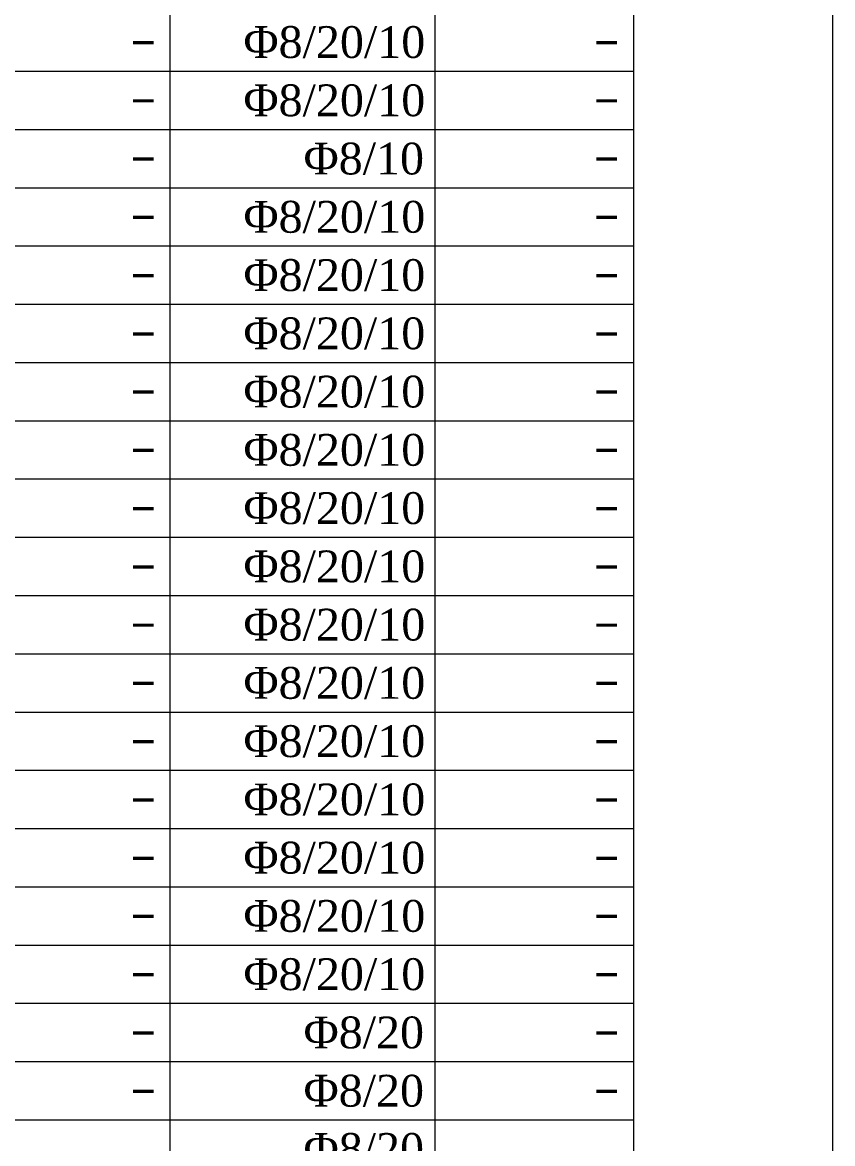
# Model space of a CAD drawing. Header units: millimetres. Extents: x 2232 to 85269, y -3593 to 5869.
# Drawn here: x 31031.4 to 31306.8, y -2575 to -2194 of the extents above; entities that cross this region are included whole.
import ezdxf

# ---------------------------------------------------------------- set-up
doc = ezdxf.new("R2010")
doc.units = ezdxf.units.MM
doc.layers.add('Donatı Metraj Tablosu', color=7, linetype='Continuous')
doc.layers.add('Standart', color=7, linetype='Continuous')
doc.styles.add('symbol_1_18', font='symbol.ttf', dxfattribs={"height": 0.2})
doc.styles.add('times new roman_1_18', font='times.ttf', dxfattribs={"height": 0.2})

# ---------------------------------------------------------------- blocks, each defined once
blk = doc.blocks.new('IDE212Entity7341')
at = {"layer": 'Donatı Metraj Tablosu', "color": 1, "linetype": 'Continuous', "lineweight": 5}
for points in [[(29068, 774.4), (29068, 0)], [(29108, 774.4), (29108, 0)], [(29138, 774.4), (29138, 0)], [(28798, 563.2), (29138, 563.2)], [(28798, 554.4), (29138, 554.4)], [(28798, 545.6), (29138, 545.6)], [(28798, 536.8), (29138, 536.8)], [(28798, 528), (29138, 528)], [(28798, 519.2), (29138, 519.2)], [(28798, 510.4), (29138, 510.4)], [(28798, 501.6), (29138, 501.6)], [(28798, 492.8), (29138, 492.8)], [(28798, 484), (29138, 484)], [(28798, 475.2), (29138, 475.2)], [(28798, 466.4), (29138, 466.4)], [(28798, 457.6), (29138, 457.6)], [(28798, 448.8), (29138, 448.8)], [(28798, 440), (29138, 440)], [(28798, 431.2), (29138, 431.2)], [(28798, 422.4), (29138, 422.4)], [(28798, 413.6), (29138, 413.6)], [(28798, 404.8), (29138, 404.8)]]:
    blk.add_lwpolyline(points, dxfattribs=at)
for s, style, p in [('Φ8/20/10', 'times new roman_1_18', (29079.11, 565.2)), ('-', 'symbol_1_18', (29062.1, 565.2)), ('-', 'symbol_1_18', (29132.1, 565.2)), ('Φ8/20/10', 'times new roman_1_18', (29079.11, 556.4)), ('-', 'symbol_1_18', (29062.1, 556.4)), ('-', 'symbol_1_18', (29132.1, 556.4)), ('Φ8/10', 'times new roman_1_18', (29088.19, 547.6)), ('-', 'symbol_1_18', (29062.1, 547.6)), ('-', 'symbol_1_18', (29132.1, 547.6)), ('Φ8/20/10', 'times new roman_1_18', (29079.11, 538.8)), ('-', 'symbol_1_18', (29062.1, 538.8)), ('-', 'symbol_1_18', (29132.1, 538.8)), ('Φ8/20/10', 'times new roman_1_18', (29079.11, 530)), ('-', 'symbol_1_18', (29062.1, 530)), ('-', 'symbol_1_18', (29132.1, 530)), ('Φ8/20/10', 'times new roman_1_18', (29079.11, 521.2)), ('-', 'symbol_1_18', (29062.1, 521.2)), ('-', 'symbol_1_18', (29132.1, 521.2)), ('Φ8/20/10', 'times new roman_1_18', (29079.11, 512.4)), ('-', 'symbol_1_18', (29062.1, 512.4)), ('-', 'symbol_1_18', (29132.1, 512.4)), ('Φ8/20/10', 'times new roman_1_18', (29079.11, 503.6)), ('-', 'symbol_1_18', (29062.1, 503.6)), ('-', 'symbol_1_18', (29132.1, 503.6)), ('Φ8/20/10', 'times new roman_1_18', (29079.11, 494.8)), ('-', 'symbol_1_18', (29062.1, 494.8)), ('-', 'symbol_1_18', (29132.1, 494.8)), ('Φ8/20/10', 'times new roman_1_18', (29079.11, 486)), ('-', 'symbol_1_18', (29062.1, 486)), ('-', 'symbol_1_18', (29132.1, 486)), ('Φ8/20/10', 'times new roman_1_18', (29079.11, 477.2)), ('-', 'symbol_1_18', (29062.1, 477.2)), ('-', 'symbol_1_18', (29132.1, 477.2)), ('Φ8/20/10', 'times new roman_1_18', (29079.11, 468.4)), ('-', 'symbol_1_18', (29062.1, 468.4)), ('-', 'symbol_1_18', (29132.1, 468.4)), ('Φ8/20/10', 'times new roman_1_18', (29079.11, 459.6)), ('-', 'symbol_1_18', (29062.1, 459.6)), ('-', 'symbol_1_18', (29132.1, 459.6)), ('Φ8/20/10', 'times new roman_1_18', (29079.11, 450.8)), ('-', 'symbol_1_18', (29062.1, 450.8)), ('-', 'symbol_1_18', (29132.1, 450.8)), ('Φ8/20/10', 'times new roman_1_18', (29079.11, 442)), ('-', 'symbol_1_18', (29062.1, 442)), ('-', 'symbol_1_18', (29132.1, 442)), ('Φ8/20/10', 'times new roman_1_18', (29079.11, 433.2)), ('-', 'symbol_1_18', (29062.1, 433.2)), ('-', 'symbol_1_18', (29132.1, 433.2)), ('Φ8/20/10', 'times new roman_1_18', (29079.11, 424.4)), ('-', 'symbol_1_18', (29062.1, 424.4)), ('-', 'symbol_1_18', (29132.1, 424.4)), ('Φ8/20', 'times new roman_1_18', (29088.19, 415.6)), ('-', 'symbol_1_18', (29062.1, 415.6)), ('-', 'symbol_1_18', (29132.1, 415.6)), ('Φ8/20', 'times new roman_1_18', (29088.19, 406.8)), ('-', 'symbol_1_18', (29062.1, 406.8)), ('-', 'symbol_1_18', (29132.1, 406.8)), ('Φ8/20', 'times new roman_1_18', (29088.19, 398))]:
    blk.add_text(s, height=4.8, dxfattribs=dict(at, style=style)).set_placement(p)

msp = doc.modelspace()

# ---------------------------------------------------------------- linework, layer by layer
at = {"layer": 'Standart', "color": 250, "linetype": 'Continuous', "lineweight": 5}
msp.add_lwpolyline([(31306.76, -1596.57), (31306.76, -3441)], dxfattribs=at)

# ---------------------------------------------------------------- block references
at = {"layer": 'Standart', "xscale": 2.25, "yscale": 2.25, "zscale": 2.25}
msp.add_blockref('IDE212Entity7341', (-34321.45, -3477.75), dxfattribs=at)

doc.saveas('drawing.dxf')
